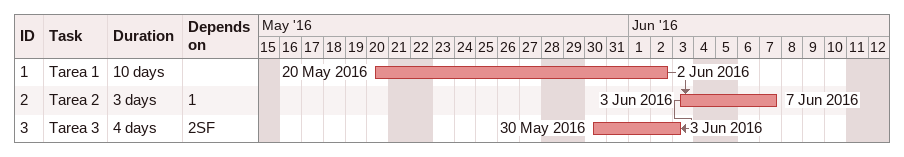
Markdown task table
| ID | Task | Duration | Start | Finish | Predecessors |
|---|---|---|---|---|---|
| 1 | Tarea 1 | 10d | 2016-05-20 | 2016-06-02 |  |
| 2 | Tarea 2 | 3d | 2016-06-03 | 2016-06-07 | 1 |
| 3 | Tarea 3 | 4d | 2016-05-30 | 2016-06-03 | 2SF |
